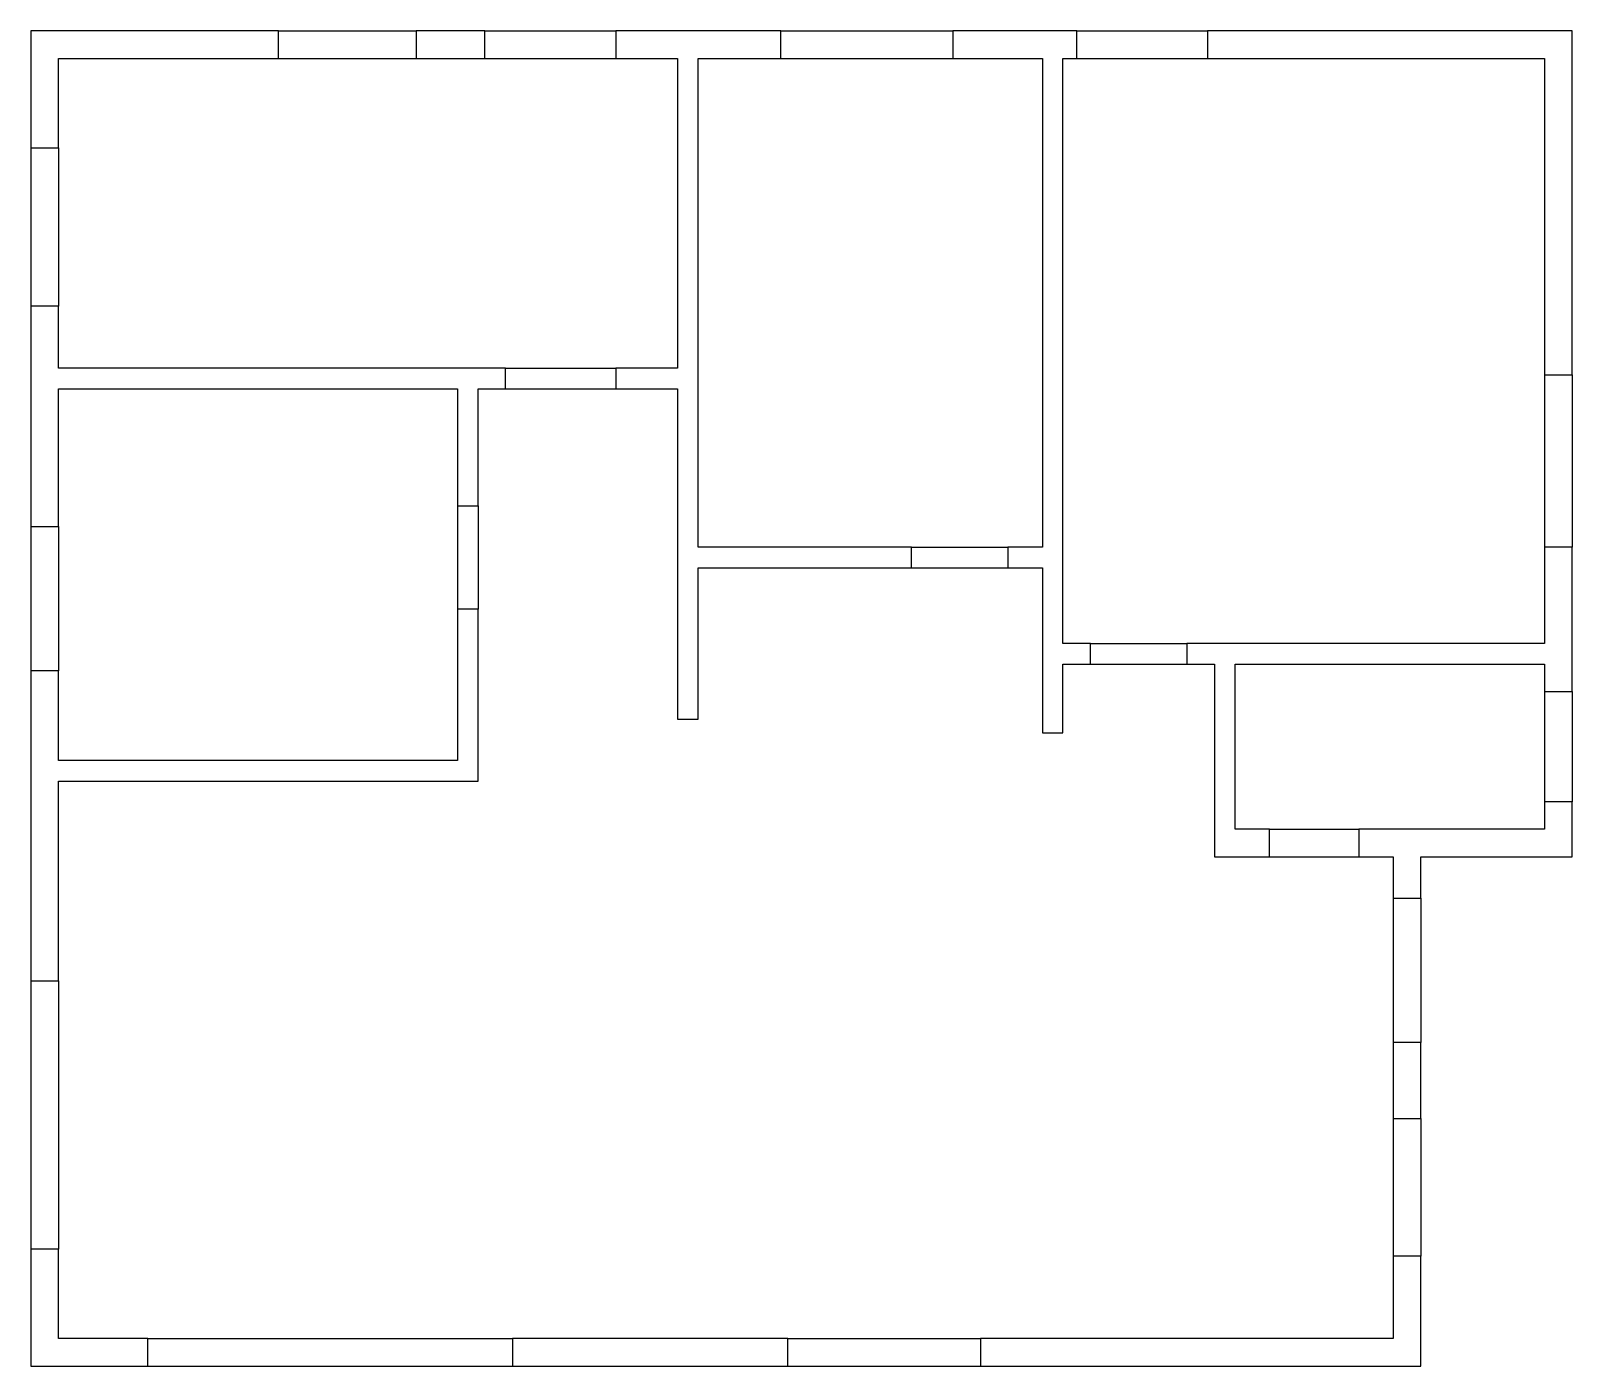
# Model space of a CAD drawing. Extents: x 5 to 201, y 63 to 233.
import ezdxf

# ---------------------------------------------------------------- set-up
doc = ezdxf.new("R2010")
doc.units = 0
for name, color, linetype in [('DOORS', 7, 'CONTINUOUS'), ('VOM$SYSTEM$VORDEFINIERT', 7, 'CONTINUOUS'), ('WINDOWS', 7, 'CONTINUOUS')]:
    doc.layers.add(name, color=color, linetype=linetype)

msp = doc.modelspace()

# ---------------------------------------------------------------- linework, layer by layer
at = {"layer": 'DOORS', "color": 1}
for p, q in [((65.396959, 189.710798), (79.407433, 189.710798)), ((65.396959, 187.083834), (79.407433, 187.083834)), ((59.267375, 172.197704), (59.267375, 159.062887)), ((61.894339, 172.197704), (61.894339, 159.062887)), ((117.060588, 166.943776), (129.319754, 166.943776)), ((117.060588, 164.316809), (129.319754, 164.316809)), ((139.827612, 154.68461), (152.086776, 154.68461)), ((139.827612, 152.057646), (152.086776, 152.057646)), ((197.620819, 148.555023), (197.620819, 134.544555)), ((201.12344, 148.555023), (201.12344, 134.544555)), ((162.594631, 131.041932), (173.978144, 131.041932)), ((162.594631, 127.539314), (173.978144, 127.539314))]:
    msp.add_line(p, q, dxfattribs=at)
at = {"layer": 'VOM$SYSTEM$VORDEFINIERT', "color": 3}
for p, q in [((4.976786, 232.617878), (4.976786, 217.731745)), ((36.500356, 232.617878), (4.976786, 232.617878)), ((36.500356, 229.11526), (36.500356, 232.617878)), ((54.01345, 232.617878), (54.01345, 229.11526)), ((62.769998, 232.617878), (54.01345, 232.617878)), ((62.769998, 229.11526), (62.769998, 232.617878)), ((79.407433, 232.617878), (79.407433, 229.11526)), ((100.42315, 232.617878), (79.407433, 232.617878)), ((100.42315, 229.11526), (100.42315, 232.617878)), ((122.314518, 232.617878), (122.314518, 229.11526)), ((138.076299, 232.617878), (122.314518, 232.617878)), ((138.076299, 229.11526), (138.076299, 232.617878)), ((154.71374, 232.617878), (154.71374, 229.11526)), ((201.12344, 232.617878), (154.71374, 232.617878)), ((201.12344, 188.835144), (201.12344, 232.617878)), ((8.479407, 217.731745), (8.479407, 229.11526)), ((8.479407, 229.11526), (36.500356, 229.11526)), ((54.01345, 229.11526), (62.769998, 229.11526)), ((79.407433, 229.11526), (87.288328, 229.11526)), ((87.288328, 229.11526), (87.288328, 189.710798)), ((89.915292, 166.943776), (89.915292, 229.11526)), ((89.915292, 229.11526), (100.42315, 229.11526)), ((122.314518, 229.11526), (133.698025, 229.11526)), ((133.698025, 229.11526), (133.698025, 166.943776)), ((136.324992, 154.68461), (136.324992, 229.11526)), ((136.324992, 229.11526), (138.076299, 229.11526)), ((154.71374, 229.11526), (197.620819, 229.11526)), ((197.620819, 229.11526), (197.620819, 188.835144)), ((4.976786, 217.731745), (8.479407, 217.731745)), ((4.976786, 197.591687), (4.976786, 169.57074)), ((8.479407, 197.591687), (4.976786, 197.591687)), ((8.479407, 189.710798), (8.479407, 197.591687)), ((65.396959, 189.710798), (8.479407, 189.710798)), ((65.396959, 187.083834), (65.396959, 189.710798)), ((87.288328, 189.710798), (79.407433, 189.710798)), ((79.407433, 189.710798), (79.407433, 187.083834)), ((197.620819, 188.835144), (201.12344, 188.835144)), ((8.479407, 169.57074), (8.479407, 187.083834)), ((8.479407, 187.083834), (59.267375, 187.083834)), ((59.267375, 187.083834), (59.267375, 172.197704)), ((61.894339, 172.197704), (61.894339, 187.083834)), ((61.894339, 187.083834), (65.396959, 187.083834)), ((79.407433, 187.083834), (87.288328, 187.083834)), ((87.288328, 187.083834), (87.288328, 145.052408)), ((59.267375, 172.197704), (61.894339, 172.197704)), ((4.976786, 169.57074), (8.479407, 169.57074)), ((117.060588, 166.943776), (89.915292, 166.943776)), ((117.060588, 164.316809), (117.060588, 166.943776)), ((133.698025, 166.943776), (129.319754, 166.943776)), ((129.319754, 166.943776), (129.319754, 164.316809)), ((197.620819, 166.943776), (197.620819, 154.68461)), ((201.12344, 166.943776), (197.620819, 166.943776)), ((201.12344, 148.555023), (201.12344, 166.943776)), ((89.915292, 145.052408), (89.915292, 164.316809)), ((89.915292, 164.316809), (117.060588, 164.316809)), ((129.319754, 164.316809), (133.698025, 164.316809)), ((133.698025, 164.316809), (133.698025, 143.301098)), ((59.267375, 159.062887), (59.267375, 139.798477)), ((61.894339, 159.062887), (59.267375, 159.062887)), ((61.894339, 137.171519), (61.894339, 159.062887)), ((139.827612, 154.68461), (136.324992, 154.68461)), ((139.827612, 152.057646), (139.827612, 154.68461)), ((197.620819, 154.68461), (152.086776, 154.68461)), ((152.086776, 154.68461), (152.086776, 152.057646)), ((8.479407, 151.181989), (4.976786, 151.181989)), ((4.976786, 151.181989), (4.976786, 111.777527)), ((8.479407, 139.798477), (8.479407, 151.181989)), ((136.324992, 143.301098), (136.324992, 152.057646)), ((136.324992, 152.057646), (139.827612, 152.057646)), ((152.086776, 152.057646), (155.589393, 152.057646)), ((155.589393, 152.057646), (155.589393, 127.539314)), ((158.216357, 131.041932), (158.216357, 152.057646)), ((158.216357, 152.057646), (197.620819, 152.057646)), ((197.620819, 152.057646), (197.620819, 148.555023)), ((197.620819, 148.555023), (201.12344, 148.555023)), ((87.288328, 145.052408), (89.915292, 145.052408)), ((133.698025, 143.301098), (136.324992, 143.301098)), ((59.267375, 139.798477), (8.479407, 139.798477)), ((8.479407, 111.777527), (8.479407, 137.171519)), ((8.479407, 137.171519), (61.894339, 137.171519)), ((197.620819, 134.544555), (197.620819, 131.041932)), ((201.12344, 134.544555), (197.620819, 134.544555)), ((201.12344, 127.539314), (201.12344, 134.544555)), ((162.594631, 131.041932), (158.216357, 131.041932)), ((162.594631, 127.539314), (162.594631, 131.041932)), ((197.620819, 131.041932), (173.978144, 131.041932)), ((173.978144, 131.041932), (173.978144, 127.539314)), ((155.589393, 127.539314), (162.594631, 127.539314)), ((173.978144, 127.539314), (178.356418, 127.539314)), ((178.356418, 127.539314), (178.356418, 122.285386)), ((181.859036, 122.285386), (181.859036, 127.539314)), ((181.859036, 127.539314), (201.12344, 127.539314)), ((178.356418, 122.285386), (181.859036, 122.285386)), ((4.976786, 111.777527), (8.479407, 111.777527)), ((178.356418, 103.896635), (178.356418, 94.264436)), ((181.859036, 103.896635), (178.356418, 103.896635)), ((181.859036, 94.264436), (181.859036, 103.896635)), ((178.356418, 94.264436), (181.859036, 94.264436)), ((4.976786, 77.626999), (4.976786, 62.740863)), ((8.479407, 77.626999), (4.976786, 77.626999)), ((8.479407, 66.243486), (8.479407, 77.626999)), ((178.356418, 76.751339), (178.356418, 66.243486)), ((181.859036, 76.751339), (178.356418, 76.751339)), ((181.859036, 62.740863), (181.859036, 76.751339)), ((19.862913, 66.243486), (8.479407, 66.243486)), ((19.862913, 62.740863), (19.862913, 66.243486)), ((66.272613, 66.243486), (66.272613, 62.740863)), ((101.298801, 66.243486), (66.272613, 66.243486)), ((101.298801, 62.740863), (101.298801, 66.243486)), ((178.356418, 66.243486), (125.817133, 66.243486)), ((125.817133, 66.243486), (125.817133, 62.740863)), ((4.976786, 62.740863), (19.862913, 62.740863)), ((66.272613, 62.740863), (101.298801, 62.740863)), ((125.817133, 62.740863), (181.859036, 62.740863))]:
    msp.add_line(p, q, dxfattribs=at)
at = {"layer": 'WINDOWS', "color": 1}
for p, q in [((36.500765, 232.613949), (54.001117, 232.613949)), ((62.762136, 232.617878), (79.404374, 232.617878)), ((100.42315, 232.617878), (122.314518, 232.617878)), ((138.076299, 232.617878), (154.71374, 232.617878)), ((36.516036, 229.116651), (54.016388, 229.116651)), ((62.767413, 229.118229), (79.409654, 229.118229)), ((100.42315, 229.11526), (122.314518, 229.11526)), ((138.076299, 229.11526), (154.71374, 229.11526)), ((4.976786, 217.731745), (4.976786, 197.591687)), ((8.479407, 217.731745), (8.479407, 197.591687)), ((197.620819, 188.835144), (197.620819, 166.943776)), ((201.12344, 188.835144), (201.12344, 166.943776)), ((4.976786, 169.57074), (4.976786, 151.181989)), ((8.479407, 169.57074), (8.479407, 151.181989)), ((178.356418, 122.285386), (178.356418, 103.896635)), ((181.859036, 122.285386), (181.859036, 103.896635)), ((4.976786, 111.777527), (4.976786, 77.626999)), ((8.479407, 111.777527), (8.479407, 77.626999)), ((178.356418, 94.264436), (178.356418, 76.751339)), ((181.859036, 94.264436), (181.859036, 76.751339)), ((19.862913, 66.243486), (66.272613, 66.243486)), ((101.298801, 66.243486), (125.817133, 66.243486)), ((19.862913, 62.740863), (66.272613, 62.740863)), ((101.298801, 62.740863), (125.817133, 62.740863))]:
    msp.add_line(p, q, dxfattribs=at)

doc.saveas('drawing.dxf')
